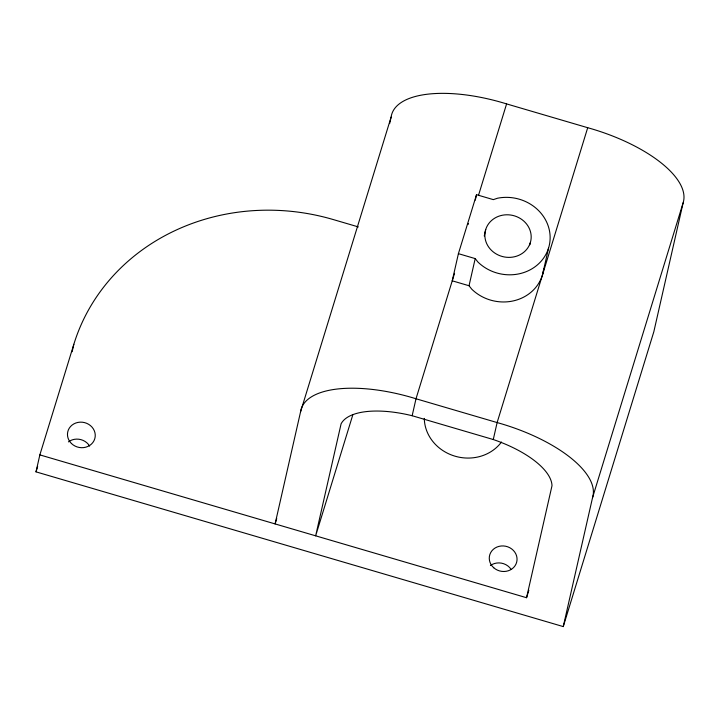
<?xml version="1.0" encoding="UTF-8"?>
<svg xmlns="http://www.w3.org/2000/svg" width="720" height="720" viewBox="0 0 720 720"><rect width="100%" height="100%" fill="white"/><g stroke="black" fill="none" stroke-linecap="round" stroke-linejoin="round"><path stroke-width="1.08" d="M276.741 518.562L275.094 523.926L300.537 411.93L391.122 117.081A106.245 43.614 17.1 0 1 506.592 103.905L587.709 127.71A106.245 43.614 17.1 0 1 683.136 202.779L653.832 331.731L563.256 626.589L36 471.852L39.852 454.887L73.827 344.313A211.428 192.69 12.8 0 1 333.225 219.546L358.344 226.917M72.135 351.738L73.827 344.313M389.637 123.597L391.122 117.081M352.872 414.666L315.648 535.824L341.091 423.837A76.113 31.248 17.1 0 1 412.155 415.728L416.007 398.763L454.545 273.312M458.406 253.665L452.241 280.818L469.035 285.741L471.771 289.206A42.282 38.538 12.8 0 0 542.412 275.139L548.586 247.986A42.282 38.538 12.8 0 0 497.556 198.216L493.317 199.629L476.523 194.697L458.406 253.665L475.2 258.597L477.945 262.053A42.282 38.538 12.8 0 0 548.586 247.986M475.29 200.124L476.523 194.697M469.035 285.741L475.2 258.597M484.254 235.998L485.721 229.536M529.848 244.782L530.334 242.631A23.256 21.195 12.8 0 0 502.263 215.253A23.256 21.195 12.8 0 0 491.481 250.371A23.256 21.195 12.8 0 0 530.334 242.631M39.852 454.887L526.554 597.717L551.997 485.73A76.113 31.248 17.1 0 0 493.272 439.533L497.124 422.568L587.709 127.71M563.256 626.589L592.551 497.628L683.136 202.779M36 471.852L37.647 466.488M478.593 195.039L506.592 103.905M526.554 597.717L528.858 590.211M468.144 224.433L468.495 223.614M412.155 415.728L493.272 439.533M68.445 441.873A13.95 12.717 12.8 0 1 89.613 446.067M490.41 565.542A13.95 12.717 12.8 0 1 511.047 569.286M501.471 442.044A42.282 38.538 12.8 0 1 454.536 456.039A42.282 38.538 12.8 0 1 424.287 418.392M300.537 411.93A106.245 43.614 17.1 0 1 416.007 398.763L497.124 422.568A106.245 43.614 17.1 0 1 592.551 497.628M543.771 268.551A42.282 38.538 12.8 0 1 542.727 274.068M493.74 567.756A13.95 12.717 12.8 0 0 516.717 562.014A13.95 12.717 12.8 0 0 499.023 546.363A13.95 12.717 12.8 0 0 493.74 567.756M71.433 443.493A13.95 12.717 12.8 0 0 94.743 438.849A13.95 12.717 12.8 0 0 77.904 422.424A13.95 12.717 12.8 0 0 71.433 443.493"/></g></svg>
